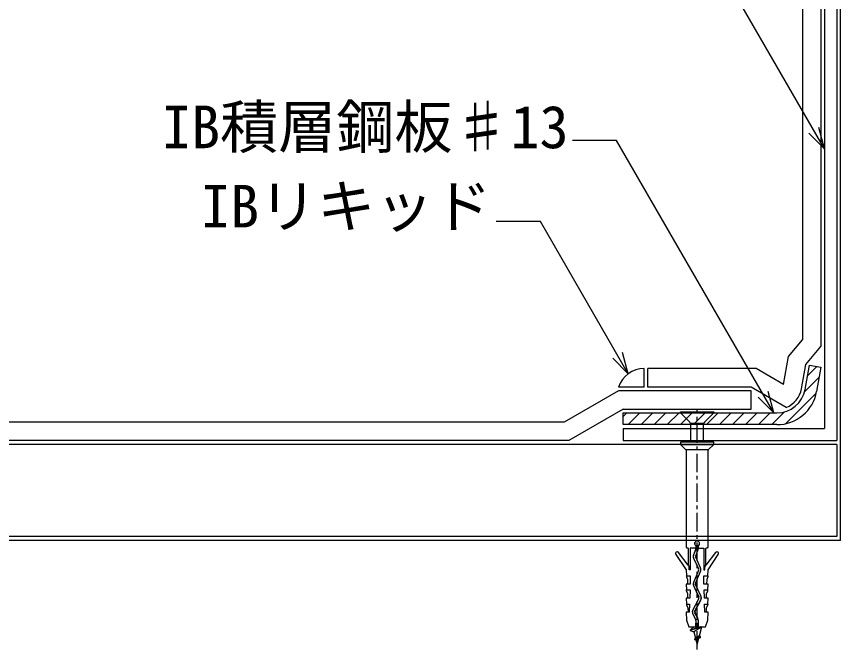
# Model space of a CAD drawing. Units: millimetres on the paper, with parts at other scales. Extents: x -210 to 1470, y -148 to 1040.
# Drawn here: x 541.5 to 764.9, y 132.2 to 303.6 of the extents above; entities that cross this region are included whole.
import ezdxf
from ezdxf.enums import TextEntityAlignment as Align

# ---------------------------------------------------------------- set-up
doc = ezdxf.new("R2010")
doc.units = ezdxf.units.MM
doc.linetypes.add('CHAIN1', pattern=[8, 5, -1, 1, -1])
for name, color, linetype in [('0-1_IBｼｰﾄ', 7, 'Continuous'), ('0-2_IBリキッド', 7, 'Continuous'), ('0-5_中心線', 1, 'CHAIN1'), ('0-8_寸法線', 7, 'Continuous'), ('0-9_文字', 5, 'Continuous'), ('0-A_断熱材', 2, 'Continuous'), ('0-C_緩衝フォーム', 7, 'Continuous'), ('0-E_躯体', 7, 'Continuous'), ('1-0_部材(積層鋼板)', 4, 'Continuous'), ('1-1_部材(ﾋﾞｽ類)', 7, 'Continuous')]:
    doc.layers.add(name, color=color, linetype=linetype)
doc.styles.add('MS Gothic', font='')
doc.styles.get('MS Gothic').set_extended_font_data('MS Gothic')

msp = doc.modelspace()

# ---------------------------------------------------------------- linework, layer by layer
at = {"layer": '0-1_IBｼｰﾄ'}
for p, q in [((754.524, 382.099), (754.524, 216.09)), ((759.524, 383.439), (759.524, 214.271)), ((750.729, 211.568), (754.524, 216.09)), ((749.392, 203.984), (750.729, 211.568)), ((741.974, 208.266), (712.644, 208.266)), ((712.644, 203.266), (712.644, 208.266)), ((749.392, 203.984), (741.974, 208.266)), ((740.634, 203.266), (712.644, 203.266)), ((750.169, 197.762), (740.634, 203.266)), ((704.644, 202.266), (689.921, 193.766)), ((705.983, 197.266), (691.261, 188.766)), ((705.983, 197.266), (740.634, 197.266)), ((689.921, 193.766), (244.857, 193.766)), ((691.261, 188.766), (244.857, 188.766))]:
    msp.add_line(p, q, dxfattribs=at)
for points in [[(754.265, 202.83), (755.42, 209.38), (759.524, 214.271)], [(740.634, 197.266), (740.634, 202.266), (704.644, 202.266)]]:
    msp.add_lwpolyline(points, dxfattribs=at)
msp.add_arc((747.634, 204), 6.733, 292.11188, 350, dxfattribs=at)
at = {"layer": '0-2_IBリキッド'}
for q in [(711.644, 208.266), (704.644, 203.266)]:
    msp.add_line((711.644, 203.266), q, dxfattribs=at)
msp.add_arc((711.644, 200.866), 7.4, 90, 161.07536, dxfattribs=at)
at = {"layer": '0-5_中心線'}
msp.add_line((725.983, 132.198), (725.983, 197.266), dxfattribs=at)
at = {"layer": '0-8_寸法線'}
for p, q in [((760.524, 267.803), (721.711, 335.029)), ((704.176, 270.05), (692.176, 270.05)), ((746.775, 196.266), (704.176, 270.05)), ((683.555, 248.09), (671.555, 248.09)), ((707.342, 206.888), (683.555, 248.09))]:
    msp.add_line(p, q, dxfattribs=at)
for points in [[(756.281, 272.046), (760.524, 267.803), (758.971, 273.598)], [(703.1, 211.131), (707.342, 206.888), (705.789, 212.684)], [(742.532, 200.509), (746.775, 196.266), (745.222, 202.062)]]:
    msp.add_lwpolyline(points, dxfattribs=at)
at = {"layer": '0-A_断熱材'}
for p, q in [((763.857, 187.766), (244.857, 187.766)), ((763.857, 187.766), (763.857, 162.766)), ((763.857, 162.766), (244.857, 162.766))]:
    msp.add_line(p, q, dxfattribs=at)
at = {"layer": '0-C_緩衝フォーム'}
for p, q in [((760.524, 418.724), (760.524, 192.1)), ((763.857, 418.724), (763.857, 188.766)), ((705.983, 192.1), (760.524, 192.1)), ((705.983, 192.1), (705.983, 188.766)), ((705.983, 188.766), (763.857, 188.766))]:
    msp.add_line(p, q, dxfattribs=at)
at = {"layer": '0-E_躯体'}
msp.add_line((764.857, 161.766), (244.857, 161.766), dxfattribs=at)
msp.add_lwpolyline([(764.857, 161.766), (764.857, 512.766), (739.857, 512.766), (734.857, 517.766)], dxfattribs=at)
at = {"layer": '1-0_部材(積層鋼板)'}
for p, q in [((755.899, 206.336), (758.415, 208.852)), ((755.007, 201.909), (759.046, 205.948)), ((750.011, 193.377), (758.21, 201.576)), ((746.198, 193.1), (749.647, 196.549)), ((705.983, 195.312), (706.938, 196.266)), ((707.307, 193.1), (710.474, 196.266)), ((710.842, 193.1), (714.009, 196.266)), ((714.378, 193.1), (717.545, 196.266)), ((717.914, 193.1), (721.08, 196.266)), ((721.449, 193.1), (724.616, 196.266)), ((728.52, 193.1), (731.687, 196.266)), ((732.056, 193.1), (735.222, 196.266)), ((735.591, 193.1), (738.758, 196.266)), ((739.127, 193.1), (742.293, 196.266)), ((742.662, 193.1), (745.829, 196.266))]:
    msp.add_line(p, q, dxfattribs=at)
at = {"layer": '1-0_部材(積層鋼板)', "color": 7}
for points in [[(755.25, 202.657), (756.405, 209.207), (759.524, 208.657), (758.369, 202.107)], [(747.634, 193.1), (705.983, 193.1), (705.983, 196.266), (747.634, 196.266)]]:
    msp.add_lwpolyline(points, dxfattribs=at)
at = {"layer": '1-0_部材(積層鋼板)'}
msp.add_lwpolyline([(724.985, 193.1), (725.983, 194.098), (728.151, 196.266)], dxfattribs=at)
at = {"layer": '1-0_部材(積層鋼板)', "color": 7}
for radius in [7.733, 10.9]:
    msp.add_arc((747.634, 204), radius, 270, 350, dxfattribs=at)
at = {"layer": '1-1_部材(ﾋﾞｽ類)'}
for p, q in [((721.483, 196.266), (730.483, 196.266)), ((727.653, 193.436), (724.313, 193.436)), ((724.313, 188.368), (724.313, 193.022)), ((727.653, 193.022), (727.653, 188.368)), ((721.486, 187.766), (730.48, 187.766)), ((728.983, 186.251), (722.983, 186.251)), ((725.569, 159.238), (725, 157.814)), ((725.611, 159.252), (725.031, 157.802)), ((725.616, 157.567), (726.187, 158.995)), ((725.635, 160.339), (725.635, 159.548)), ((725.647, 157.555), (726.227, 159.006)), ((725.668, 160.358), (725.668, 159.548)), ((726.298, 159.548), (726.298, 160.358)), ((726.332, 159.548), (726.332, 160.339)), ((725.023, 156.947), (726.371, 154.039)), ((725.053, 156.961), (726.401, 154.053)), ((726.888, 154.284), (725.62, 157.237)), ((726.918, 154.298), (725.65, 157.25)), ((723.803, 154.763), (723.606, 155.022)), ((728.163, 154.763), (728.361, 155.022)), ((726.378, 153.58), (725.01, 150.382)), ((726.408, 153.567), (725.04, 150.369)), ((725.52, 150.161), (726.891, 153.327)), ((725.551, 150.148), (726.922, 153.314)), ((726.975, 146.759), (725.527, 149.773)), ((727.009, 146.766), (725.557, 149.787)), ((725.018, 149.502), (726.396, 146.437)), ((725.048, 149.515), (726.426, 146.452)), ((726.359, 145.868), (724.812, 142.945)), ((726.388, 145.851), (724.841, 142.93)), ((725.395, 142.652), (726.981, 145.621)), ((725.424, 142.637), (727.01, 145.605)), ((724.812, 141.796), (725.538, 140.428)), ((724.842, 141.811), (725.567, 140.444)), ((726.129, 140.76), (725.401, 142.078)), ((726.158, 140.776), (725.43, 142.094)), ((725.66, 140.071), (725.627, 140.071)), ((725.627, 140.071), (725.647, 138.368)), ((726.34, 140.071), (726.306, 140.071)), ((726.32, 138.368), (726.34, 140.071)), ((727.156, 138.368), (724.146, 137.317)), ((726.87, 138.368), (724.146, 137.417)), ((724.69, 138.368), (724.776, 138.047)), ((727.276, 138.368), (725.067, 136.963)), ((726.932, 135.591), (725.292, 135.02)), ((726.932, 135.491), (725.292, 134.92)), ((726.617, 135.906), (725.525, 135.253)), ((726.457, 135.309), (725.651, 134.782))]:
    msp.add_line(p, q, dxfattribs=at)
for points in [[(724.02, 193.729), (721.483, 196.266), (721.483, 196.566), (730.483, 196.566), (730.483, 196.266), (727.946, 193.729)], [(729.024, 186.31), (730.48, 187.766), (730.48, 188.368), (721.486, 188.368), (721.486, 187.766), (722.943, 186.31)], [(723.001, 186.168), (723.001, 159.831), (723.019, 159.831), (723.09, 159.796), (723.161, 159.796), (723.232, 159.76), (723.441, 159.714)], [(728.526, 159.714), (728.734, 159.76), (728.805, 159.796), (728.876, 159.796), (728.948, 159.831), (728.965, 159.831), (728.965, 186.168)], [(723.606, 159.511), (723.606, 155.022), (720.958, 158.487)], [(725.635, 159.619), (724.139, 159.619), (724.139, 153.757), (723.872, 153.757), (723.872, 154.51)], [(726.332, 159.619), (727.828, 159.619), (727.828, 153.757), (728.094, 153.757), (728.094, 154.51)], [(731.009, 158.487), (728.361, 155.022), (728.361, 159.511)], [(720.235, 157.955), (722.983, 153.757), (723.072, 152.157), (724.139, 152.157), (724.139, 149.935), (722.983, 149.935), (723.072, 148.317), (724.086, 148.317), (724.014, 146.112), (722.983, 146.112), (723.072, 144.495), (723.943, 144.495), (723.872, 142.272), (722.983, 142.272), (723.091, 140.132), (723.733, 138.368), (728.233, 138.368), (728.875, 140.132), (728.983, 142.272), (728.094, 142.272), (728.023, 144.495), (728.894, 144.495), (728.983, 146.112), (727.952, 146.112), (727.881, 148.317), (728.894, 148.317), (728.983, 149.935), (727.828, 149.935), (727.828, 152.157), (728.894, 152.157), (728.983, 153.757), (731.732, 157.955)], [(723.072, 152.157), (723.072, 151.908), (723.374, 151.144), (723.41, 149.935)], [(728.894, 152.157), (728.894, 151.908), (728.592, 151.144), (728.557, 149.935)], [(723.463, 146.112), (723.446, 147.321), (723.072, 148.121), (723.072, 148.317)], [(728.503, 146.112), (728.521, 147.321), (728.894, 148.121), (728.894, 148.317)], [(723.072, 144.495), (723.072, 144.317), (723.517, 143.481), (723.534, 142.272)], [(728.894, 144.495), (728.894, 144.317), (728.45, 143.481), (728.432, 142.272)], [(725.66, 138.368), (725.66, 139.345), (726.306, 139.345), (726.306, 138.368)], [(725.198, 138.368), (724.776, 138.047), (724.146, 137.417), (724.146, 137.317), (725.067, 136.963), (725.525, 135.253), (725.292, 135.02), (725.292, 134.92), (725.651, 134.782), (725.983, 133.542), (726.457, 135.309), (726.932, 135.491), (726.932, 135.591), (726.617, 135.906), (727.276, 138.368)]]:
    msp.add_lwpolyline(points, dxfattribs=at)
for centre, radius, start, end in [((723.313, 193.022), 1, 0, 45), ((728.653, 193.022), 1, 135, 180), ((722.801, 186.168), 0.2, 0, 45), ((729.165, 186.168), 0.2, 135, 180), ((725.983, 160.927), 0.683, 300.64443, 239.35557), ((725.983, 160.927), 0.65, 298.99242, 241.00758), ((720.601, 158.215), 0.449, 37.38183, 215.39037), ((723.399, 159.511), 0.207, 360, 78.37519), ((724.872, 159.548), 0.763, 335.97512, 0), ((724.872, 159.548), 0.796, 338.19323, 0), ((724.872, 159.548), 1.427, 337.19074, 360), ((724.872, 159.548), 1.46, 338.19323, 0), ((728.568, 159.511), 0.207, 101.62481, 180), ((731.365, 158.215), 0.449, 324.60963, 142.61817), ((726.016, 157.407), 1.095, 158.2146, 204.87271), ((726.016, 157.407), 1.062, 158.17187, 204.87271), ((726.016, 157.407), 0.431, 158.20137, 203.23665), ((726.016, 157.407), 0.398, 158.19323, 203.23665), ((723.372, 154.51), 0.5, 0, 30.42714), ((725.795, 153.802), 1.194, 336.58818, 23.8287), ((725.795, 153.802), 1.228, 336.58818, 23.8287), ((728.594, 154.51), 0.5, 149.57286, 180), ((725.859, 153.802), 0.564, 336.84042, 24.87271), ((725.859, 153.802), 0.597, 336.84042, 24.87271), ((726.016, 149.951), 1.095, 156.84042, 204.22194), ((726.016, 149.951), 1.062, 156.84042, 204.22194), ((725.946, 149.974), 0.465, 156.27812, 205.66734), ((725.946, 149.974), 0.431, 156.27812, 205.66734), ((725.892, 146.184), 0.564, 325.90086, 26.66039), ((725.892, 146.184), 0.597, 326.07565, 26.59167), ((725.928, 146.184), 1.194, 331.85925, 28.78795), ((725.928, 146.184), 1.228, 331.85949, 28.27499), ((725.897, 142.371), 1.228, 152.09899, 207.95156), ((725.897, 142.371), 1.194, 152.09899, 207.95156), ((725.921, 142.371), 0.597, 151.87656, 209.41932), ((725.921, 142.371), 0.564, 151.87656, 209.43109), ((724.88, 140.071), 1.427, 0, 28.91197), ((724.88, 140.071), 1.46, 0, 28.91198), ((724.864, 140.071), 0.763, 0, 27.95156), ((724.864, 140.071), 0.796, 0, 27.95156)]:
    msp.add_arc(centre, radius, start, end, dxfattribs=at)

# ---------------------------------------------------------------- texts
at = {"layer": '0-9_文字', "color": 7, "style": 'MS Gothic'}
for s, p in [('IB積層鋼板♯13', (580.976, 264.506)), ('IBリキッド', (591.542, 243.033))]:
    msp.add_text(s, height=11.55, dxfattribs=at).set_placement(p, align=Align.BOTTOM_LEFT)

doc.saveas('drawing.dxf')
